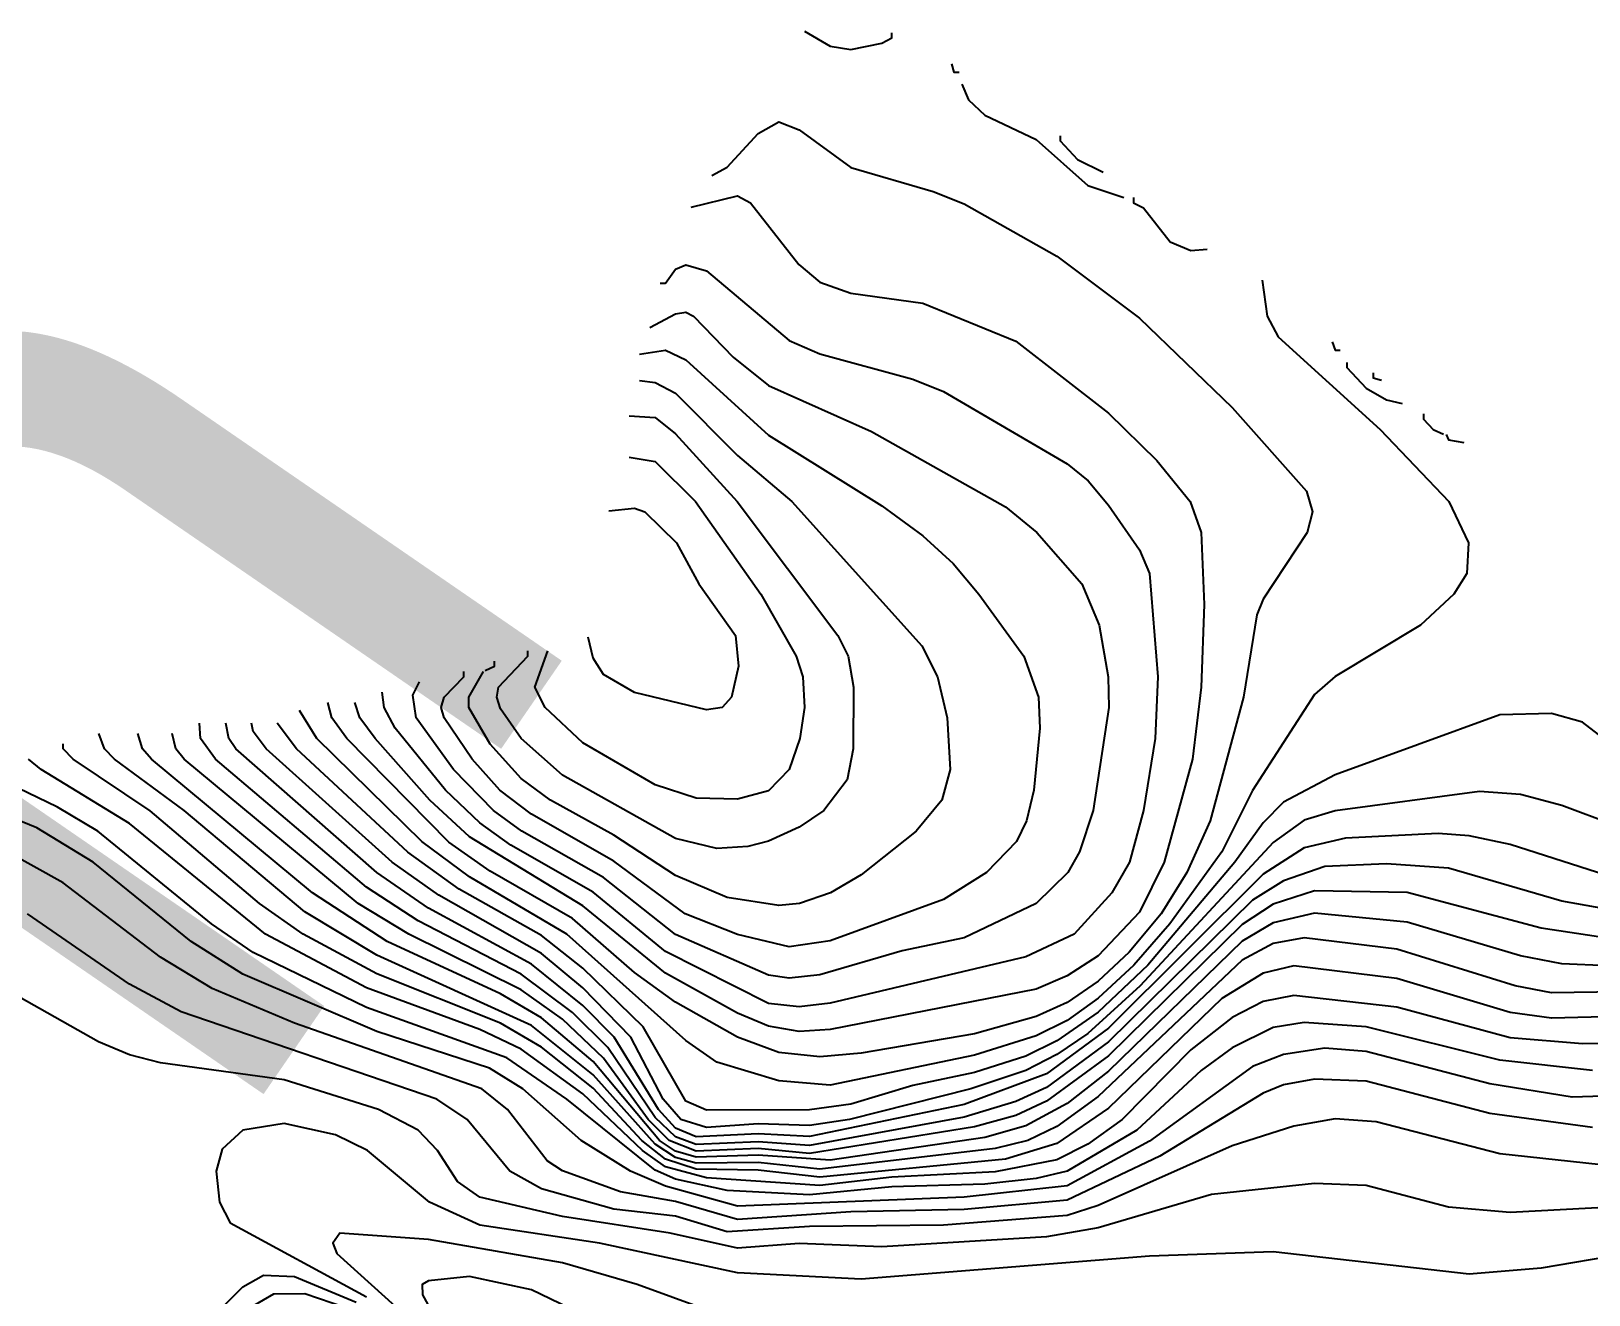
# Model space of a CAD drawing. Extents: x 474277 to 475042, y 254928 to 255625.
# Drawn here: x 474486.14 to 474497.74, y 255594.53 to 255603.93 of the extents above; entities that cross this region are included whole.
import ezdxf

# ---------------------------------------------------------------- set-up
doc = ezdxf.new("R2010")
doc.units = 0
doc.header["$MEASUREMENT"] = 0
doc.layers.add('BaseMapV2_DTM_export_MonNov09090547073261 — entities', color=1, linetype='CONTINUOUS')
doc.styles.get("Standard").update_dxf_attribs({"font": 'romans.shx'})

msp = doc.modelspace()

# ---------------------------------------------------------------- linework, layer by layer
at = {"layer": 'BaseMapV2_DTM_export_MonNov09090547073261 — entities', "color": 15, "linetype": 'Continuous', "true_color": 0xb7484b}
for points in [[(474491.899, 255603.933, 91.5), (474492.09, 255603.822, 91.5), (474492.244, 255603.796, 91.5), (474492.474, 255603.844, 91.5), (474492.548, 255603.883, 91.5), (474492.549, 255603.921, 91.5)], [(474492.994, 255603.691, 91.5), (474493.01, 255603.627, 91.5), (474493.049, 255603.627, 91.5)], [(474493.069, 255603.538, 91.5), (474493.119, 255603.423, 91.5), (474493.241, 255603.308, 91.5), (474493.624, 255603.127, 91.5), (474494.007, 255602.784, 91.5), (474494.276, 255602.696, 91.5)], [(474491.209, 255602.859, 91.75), (474491.324, 255602.921, 91.75), (474491.554, 255603.171, 91.75), (474491.707, 255603.258, 91.75), (474491.86, 255603.199, 91.75), (474492.244, 255602.919, 91.75), (474492.857, 255602.741, 91.75), (474493.087, 255602.647, 91.75), (474493.777, 255602.259, 91.75), (474494.391, 255601.797, 91.75), (474495.081, 255601.133, 91.75), (474495.635, 255600.509, 91.75), (474495.679, 255600.356, 91.75), (474495.639, 255600.202, 91.75), (474495.311, 255599.707, 91.75), (474495.264, 255599.589, 91.75), (474495.165, 255598.976, 91.75), (474494.917, 255598.055, 91.75), (474494.745, 255597.672, 91.75), (474494.554, 255597.365, 91.75), (474494.314, 255597.079, 91.75), (474494.084, 255596.864, 91.75), (474493.854, 255596.705, 91.75), (474493.624, 255596.6, 91.75), (474493.164, 255596.472, 91.75), (474492.32, 255596.326, 91.75), (474492.014, 255596.3, 91.75), (474491.707, 255596.333, 91.75), (474491.4, 255596.446, 91.75), (474490.94, 255596.707, 91.75), (474490.634, 255596.927, 91.75), (474490.173, 255597.328, 91.75), (474489.56, 255597.682, 91.75), (474489.253, 255597.898, 91.75), (474488.494, 255598.669, 91.75), (474488.382, 255598.822, 91.75), (474488.353, 255598.937, 91.75)], [(474493.802, 255603.154, 91.25), (474493.802, 255603.116, 91.25), (474493.931, 255602.978, 91.25), (474494.122, 255602.883, 91.25)], [(474491.055, 255602.624, 92), (474491.4, 255602.707, 92), (474491.497, 255602.656, 92), (474491.856, 255602.196, 92), (474492.014, 255602.066, 92), (474492.244, 255601.984, 92), (474492.78, 255601.908, 92), (474493.471, 255601.625, 92), (474494.161, 255601.089, 92), (474494.521, 255600.739, 92), (474494.768, 255600.432, 92), (474494.851, 255600.202, 92), (474494.874, 255599.666, 92), (474494.85, 255599.052, 92), (474494.787, 255598.515, 92), (474494.576, 255597.749, 92), (474494.391, 255597.377, 92), (474494.084, 255597.051, 92), (474493.854, 255596.902, 92), (474493.624, 255596.803, 92), (474492.09, 255596.502, 92), (474491.86, 255596.489, 92), (474491.63, 255596.527, 92), (474491.4, 255596.624, 92), (474490.864, 255596.922, 92), (474490.25, 255597.423, 92), (474489.407, 255597.936, 92), (474489.111, 255598.209, 92), (474488.704, 255598.669, 92), (474488.591, 255598.822, 92), (474488.553, 255598.937, 92)], [(474494.348, 255602.694, 91.5), (474494.348, 255602.656, 91.5), (474494.422, 255602.618, 91.5), (474494.621, 255602.366, 91.5), (474494.774, 255602.3, 91.5), (474494.895, 255602.311, 91.5)], [(474490.825, 255602.058, 92.25), (474490.864, 255602.058, 92.25), (474490.94, 255602.163, 92.25), (474491.017, 255602.194, 92.25), (474491.17, 255602.15, 92.25), (474491.784, 255601.63, 92.25), (474492.014, 255601.531, 92.25), (474492.704, 255601.344, 92.25), (474492.934, 255601.251, 92.25), (474493.854, 255600.714, 92.25), (474494.01, 255600.586, 92.25), (474494.161, 255600.406, 92.25), (474494.391, 255600.073, 92.25), (474494.467, 255599.896, 92.25), (474494.528, 255599.129, 92.25), (474494.509, 255598.669, 92.25), (474494.421, 255598.132, 92.25), (474494.318, 255597.749, 92.25), (474494.186, 255597.519, 92.25), (474493.905, 255597.212, 92.25), (474493.547, 255597.044, 92.25), (474492.09, 255596.7, 92.25), (474491.86, 255596.671, 92.25), (474491.63, 255596.696, 92.25), (474490.864, 255597.084, 92.25), (474490.327, 255597.524, 92.25), (474489.713, 255597.874, 92.25), (474489.483, 255598.04, 92.25), (474489.228, 255598.285, 92.25), (474488.852, 255598.745, 92.25), (474488.77, 255598.899, 92.25), (474488.756, 255599.014, 92.25)], [(474495.305, 255602.081, 91.5), (474495.343, 255601.813, 91.5), (474495.423, 255601.659, 91.5), (474496.183, 255600.969, 91.5), (474496.695, 255600.432, 91.5), (474496.839, 255600.126, 91.5), (474496.828, 255599.896, 91.5), (474496.73, 255599.742, 91.5), (474496.482, 255599.512, 91.5), (474495.848, 255599.131, 91.5), (474495.694, 255598.996, 91.5), (474495.234, 255598.281, 91.5), (474495.004, 255597.825, 91.5), (474494.617, 255597.289, 91.5), (474494.349, 255596.982, 91.5), (474494.084, 255596.736, 91.5), (474493.854, 255596.571, 91.5), (474493.624, 255596.455, 91.5), (474493.164, 255596.312, 91.5), (474492.09, 255596.089, 91.5), (474491.707, 255596.121, 91.5), (474491.247, 255596.261, 91.5), (474491.017, 255596.422, 91.5), (474490.131, 255597.212, 91.5), (474489.407, 255597.639, 91.5), (474489.051, 255597.902, 91.5), (474488.271, 255598.669, 91.5), (474488.142, 255598.876, 91.5)], [(474490.749, 255601.728, 92.5), (474490.94, 255601.83, 92.5), (474491.017, 255601.841, 92.5), (474491.073, 255601.813, 92.5), (474491.368, 255601.506, 92.5), (474491.63, 255601.296, 92.5), (474492.397, 255600.953, 92.5), (474493.394, 255600.392, 92.5), (474493.627, 255600.202, 92.5), (474493.963, 255599.819, 92.5), (474494.092, 255599.512, 92.5), (474494.159, 255599.129, 92.5), (474494.164, 255598.899, 92.5), (474494.046, 255598.132, 92.5), (474493.945, 255597.825, 92.5), (474493.859, 255597.672, 92.5), (474493.624, 255597.442, 92.5), (474493.087, 255597.186, 92.5), (474492.627, 255597.089, 92.5), (474492.014, 255596.909, 92.5), (474491.784, 255596.885, 92.5), (474491.63, 255596.908, 92.5), (474490.94, 255597.209, 92.5), (474490.403, 255597.634, 92.5), (474489.795, 255597.979, 92.5), (474489.584, 255598.132, 92.5), (474489.288, 255598.439, 92.5), (474489.01, 255598.822, 92.5), (474488.985, 255598.992, 92.5), (474489.033, 255599.091, 92.5)], [(474490.672, 255601.528, 92.75), (474490.864, 255601.56, 92.75), (474491.017, 255601.488, 92.75), (474491.63, 255600.926, 92.75), (474492.474, 255600.401, 92.75), (474492.78, 255600.178, 92.75), (474493.005, 255599.972, 92.75), (474493.197, 255599.742, 92.75), (474493.531, 255599.282, 92.75), (474493.641, 255598.976, 92.75), (474493.65, 255598.745, 92.75), (474493.605, 255598.285, 92.75), (474493.551, 255598.055, 92.75), (474493.476, 255597.902, 92.75), (474493.254, 255597.672, 92.75), (474492.934, 255597.471, 92.75), (474492.09, 255597.163, 92.75), (474491.784, 255597.119, 92.75), (474491.4, 255597.209, 92.75), (474491.01, 255597.365, 92.75), (474490.48, 255597.756, 92.75), (474489.867, 255598.105, 92.75), (474489.633, 255598.285, 92.75), (474489.425, 255598.515, 92.75), (474489.217, 255598.822, 92.75), (474489.196, 255598.899, 92.75), (474489.218, 255598.976, 92.75), (474489.364, 255599.129, 92.75), (474489.364, 255599.167, 92.75)], [(474495.825, 255601.621, 91.25), (474495.848, 255601.559, 91.25), (474495.886, 255601.559, 91.25)], [(474495.935, 255601.467, 91.25), (474495.935, 255601.429, 91.25), (474496.078, 255601.275, 91.25), (474496.231, 255601.19, 91.25), (474496.346, 255601.163, 91.25)], [(474490.672, 255601.332, 93), (474490.787, 255601.318, 93), (474490.94, 255601.239, 93), (474491.4, 255600.775, 93), (474491.804, 255600.432, 93), (474492.771, 255599.359, 93), (474492.888, 255599.129, 93), (474492.961, 255598.822, 93), (474492.984, 255598.439, 93), (474492.922, 255598.209, 93), (474492.73, 255597.979, 93), (474492.32, 255597.655, 93), (474492.093, 255597.519, 93), (474491.863, 255597.442, 93), (474491.707, 255597.426, 93), (474491.324, 255597.486, 93), (474490.94, 255597.648, 93), (474490.48, 255597.949, 93), (474490.01, 255598.209, 93), (474489.79, 255598.372, 93), (474489.56, 255598.626, 93), (474489.4, 255598.899, 93), (474489.402, 255598.976, 93), (474489.51, 255599.167, 93)], [(474496.132, 255601.391, 91), (474496.132, 255601.352, 91), (474496.193, 255601.336, 91)], [(474490.595, 255601.07, 93.25), (474490.787, 255601.057, 93.25), (474490.94, 255600.937, 93.25), (474491.397, 255600.432, 93.25), (474492.146, 255599.436, 93.25), (474492.224, 255599.282, 93.25), (474492.264, 255599.052, 93.25), (474492.261, 255598.592, 93.25), (474492.217, 255598.362, 93.25), (474492.043, 255598.132, 93.25), (474491.86, 255598.01, 93.25), (474491.63, 255597.905, 93.25), (474491.477, 255597.864, 93.25), (474491.247, 255597.85, 93.25), (474490.94, 255597.924, 93.25), (474490.097, 255598.397, 93.25), (474489.79, 255598.67, 93.25), (474489.637, 255598.89, 93.25), (474489.609, 255598.976, 93.25), (474489.621, 255599.052, 93.25), (474489.841, 255599.282, 93.25), (474489.841, 255599.321, 93.25)], [(474496.506, 255601.084, 91.25), (474496.506, 255601.046, 91.25), (474496.577, 255600.969, 91.25), (474496.653, 255600.934, 91.25)], [(474496.675, 255600.931, 91.25), (474496.691, 255600.891, 91.25), (474496.806, 255600.872, 91.25)], [(474490.595, 255600.763, 93.5), (474490.787, 255600.731, 93.5), (474491.088, 255600.432, 93.5), (474491.573, 255599.742, 93.5), (474491.836, 255599.282, 93.5), (474491.887, 255599.129, 93.5), (474491.899, 255598.899, 93.5), (474491.865, 255598.669, 93.5), (474491.786, 255598.439, 93.5), (474491.63, 255598.279, 93.5), (474491.4, 255598.218, 93.5), (474491.094, 255598.224, 93.5), (474490.787, 255598.325, 93.5), (474490.25, 255598.637, 93.5), (474489.969, 255598.899, 93.5), (474489.892, 255599.052, 93.5), (474489.989, 255599.321, 93.5)], [(474490.442, 255600.362, 93.75), (474490.634, 255600.383, 93.75), (474490.71, 255600.357, 93.75), (474490.947, 255600.126, 93.75), (474491.113, 255599.819, 93.75), (474491.386, 255599.436, 93.75), (474491.409, 255599.206, 93.75), (474491.356, 255598.976, 93.75), (474491.286, 255598.899, 93.75), (474491.17, 255598.881, 93.75), (474490.634, 255599.01, 93.75), (474490.403, 255599.146, 93.75), (474490.327, 255599.266, 93.75), (474490.288, 255599.422, 93.75)], [(474489.522, 255599.175, 93), (474489.591, 255599.206, 93), (474489.591, 255599.244, 93)], [(474498.148, 255597.35, 90.5), (474497.534, 255597.457, 90.5), (474496.691, 255597.703, 90.5), (474496.231, 255597.736, 90.5), (474495.771, 255597.717, 90.5), (474495.464, 255597.61, 90.5), (474495.234, 255597.466, 90.5), (474494.161, 255596.411, 90.5), (474493.701, 255596.072, 90.5), (474493.471, 255595.968, 90.5), (474493.087, 255595.85, 90.5), (474491.937, 255595.64, 90.5), (474491.554, 255595.668, 90.5), (474491.094, 255595.648, 90.5), (474490.94, 255595.703, 90.5), (474490.787, 255595.847, 90.5), (474490.436, 255596.369, 90.5), (474490.173, 255596.63, 90.5), (474489.79, 255596.915, 90.5), (474489.023, 255597.312, 90.5), (474488.64, 255597.562, 90.5), (474487.515, 255598.515, 90.5), (474487.404, 255598.669, 90.5), (474487.396, 255598.784, 90.5)], [(474497.994, 255597.609, 90.75), (474497.151, 255597.88, 90.75), (474496.844, 255597.944, 90.75), (474496.614, 255597.963, 90.75), (474495.924, 255597.926, 90.75), (474495.617, 255597.855, 90.75), (474495.311, 255597.659, 90.75), (474494.161, 255596.512, 90.75), (474493.701, 255596.172, 90.75), (474493.087, 255595.944, 90.75), (474491.937, 255595.706, 90.75), (474491.554, 255595.726, 90.75), (474491.094, 255595.705, 90.75), (474490.94, 255595.768, 90.75), (474490.812, 255595.908, 90.75), (474490.483, 255596.445, 90.75), (474490.25, 255596.682, 90.75), (474489.867, 255596.99, 90.75), (474489.1, 255597.407, 90.75), (474488.717, 255597.672, 90.75), (474487.668, 255598.592, 90.75), (474487.616, 255598.669, 90.75), (474487.594, 255598.784, 90.75)], [(474497.918, 255598.026, 91), (474497.534, 255598.171, 91), (474497.228, 255598.251, 91), (474496.921, 255598.275, 91), (474495.848, 255598.13, 91), (474495.617, 255598.061, 91), (474495.387, 255597.896, 91), (474494.398, 255596.829, 91), (474494.007, 255596.474, 91), (474493.777, 255596.318, 91), (474493.547, 255596.198, 91), (474493.138, 255596.062, 91), (474492.233, 255595.832, 91), (474491.937, 255595.788, 91), (474491.554, 255595.8, 91), (474491.17, 255595.773, 91), (474490.978, 255595.832, 91), (474490.848, 255595.985, 91), (474490.606, 255596.445, 91), (474490.25, 255596.814, 91), (474489.943, 255597.068, 91), (474489.177, 255597.502, 91), (474488.831, 255597.749, 91), (474487.893, 255598.592, 91), (474487.797, 255598.722, 91), (474487.784, 255598.784, 91)], [(474497.841, 255598.673, 91.25), (474497.688, 255598.791, 91.25), (474497.458, 255598.854, 91.25), (474497.074, 255598.844, 91.25), (474495.848, 255598.398, 91.25), (474495.464, 255598.194, 91.25), (474495.311, 255598.041, 91.25), (474495.102, 255597.749, 91.25), (474494.455, 255596.982, 91.25), (474494.084, 255596.633, 91.25), (474493.777, 255596.419, 91.25), (474493.547, 255596.304, 91.25), (474493.164, 255596.184, 91.25), (474492.704, 255596.086, 91.25), (474492.244, 255595.948, 91.25), (474491.937, 255595.904, 91.25), (474491.17, 255595.902, 91.25), (474491.017, 255595.969, 91.25), (474490.698, 255596.522, 91.25), (474490.25, 255596.959, 91.25), (474489.943, 255597.202, 91.25), (474489.33, 255597.547, 91.25), (474488.947, 255597.822, 91.25), (474488.119, 255598.592, 91.25), (474487.976, 255598.784, 91.25)], [(474498.301, 255596.789, 89.75), (474497.458, 255596.777, 89.75), (474497.188, 255596.829, 89.75), (474496.308, 255597.1, 89.75), (474495.617, 255597.186, 89.75), (474495.387, 255597.143, 89.75), (474495.157, 255597.02, 89.75), (474494.084, 255596.004, 89.75), (474493.777, 255595.781, 89.75), (474493.56, 255595.678, 89.75), (474493.317, 255595.618, 89.75), (474492.014, 255595.464, 89.75), (474491.554, 255595.514, 89.75), (474491.094, 255595.509, 89.75), (474490.94, 255595.55, 89.75), (474490.787, 255595.65, 89.75), (474490.327, 255596.165, 89.75), (474489.867, 255596.533, 89.75), (474488.717, 255597.057, 89.75), (474488.18, 255597.38, 89.75), (474487.283, 255598.132, 89.75), (474486.764, 255598.515, 89.75), (474486.689, 255598.592, 89.75), (474486.649, 255598.707, 89.75)], [(474498.224, 255596.962, 90), (474497.534, 255596.993, 90), (474497.228, 255597.052, 90), (474496.384, 255597.302, 90), (474495.694, 255597.37, 90), (474495.387, 255597.297, 90), (474495.157, 255597.161, 90), (474494.161, 255596.194, 90), (474493.854, 255595.953, 90), (474493.547, 255595.785, 90), (474493.241, 255595.7, 90), (474492.09, 255595.53, 90), (474491.554, 255595.567, 90), (474491.094, 255595.554, 90), (474490.94, 255595.597, 90), (474490.821, 255595.678, 90), (474490.327, 255596.266, 90), (474489.943, 255596.589, 90), (474489.637, 255596.768, 90), (474488.793, 255597.159, 90), (474488.239, 255597.519, 90), (474487.04, 255598.515, 90), (474486.974, 255598.592, 90), (474486.939, 255598.707, 90)], [(474498.071, 255597.153, 90.25), (474497.381, 255597.257, 90.25), (474496.384, 255597.523, 90.25), (474495.694, 255597.534, 90.25), (474495.387, 255597.435, 90.25), (474495.157, 255597.284, 90.25), (474494.161, 255596.306, 90.25), (474493.701, 255595.969, 90.25), (474493.471, 255595.864, 90.25), (474493.164, 255595.778, 90.25), (474491.937, 255595.579, 90.25), (474491.554, 255595.617, 90.25), (474491.094, 255595.598, 90.25), (474490.892, 255595.678, 90.25), (474490.736, 255595.832, 90.25), (474490.403, 255596.289, 90.25), (474490.097, 255596.581, 90.25), (474489.79, 255596.798, 90.25), (474488.954, 255597.212, 90.25), (474488.578, 255597.442, 90.25), (474487.284, 255598.515, 90.25), (474487.222, 255598.592, 90.25), (474487.193, 255598.707, 90.25)], [(474498.148, 255596.605, 89.5), (474497.458, 255596.587, 89.5), (474497.151, 255596.63, 89.5), (474496.308, 255596.883, 89.5), (474495.541, 255596.976, 89.5), (474495.311, 255596.922, 89.5), (474495.004, 255596.735, 89.5), (474494.161, 255595.918, 89.5), (474493.777, 255595.654, 89.5), (474493.394, 255595.538, 89.5), (474492.014, 255595.404, 89.5), (474491.554, 255595.455, 89.5), (474491.094, 255595.463, 89.5), (474490.864, 255595.539, 89.5), (474490.688, 255595.678, 89.5), (474490.327, 255596.066, 89.5), (474489.943, 255596.372, 89.5), (474489.637, 255596.55, 89.5), (474488.717, 255596.918, 89.5), (474488.169, 255597.212, 89.5), (474487.844, 255597.442, 89.5), (474487.03, 255598.13, 89.5), (474486.456, 255598.515, 89.5), (474486.382, 255598.592, 89.5), (474486.382, 255598.63, 89.5)], [(474497.764, 255596.198, 89), (474497.074, 255596.274, 89), (474496.078, 255596.522, 89), (474495.617, 255596.555, 89), (474495.387, 255596.517, 89), (474495.081, 255596.366, 89), (474494.851, 255596.198, 89), (474494.371, 255595.755, 89), (474493.853, 255595.448, 89), (474493.624, 255595.393, 89), (474493.241, 255595.352, 89), (474492.55, 255595.331, 89), (474491.937, 255595.273, 89), (474491.324, 255595.305, 89), (474490.94, 255595.389, 89), (474490.787, 255595.455, 89), (474490.131, 255595.985, 89), (474489.684, 255596.292, 89), (474488.64, 255596.668, 89), (474487.797, 255597.075, 89), (474487.486, 255597.289, 89), (474486.641, 255597.979, 89), (474486.34, 255598.158, 89), (474485.758, 255598.439, 89)], [(474497.994, 255596.401, 89.25), (474497.688, 255596.397, 89.25), (474497.151, 255596.442, 89.25), (474496.308, 255596.669, 89.25), (474495.541, 255596.756, 89.25), (474495.311, 255596.711, 89.25), (474495.081, 255596.593, 89.25), (474494.774, 255596.352, 89.25), (474494.262, 255595.832, 89.25), (474494.007, 255595.65, 89.25), (474493.777, 255595.534, 89.25), (474493.317, 255595.443, 89.25), (474492.55, 255595.403, 89.25), (474492.014, 255595.342, 89.25), (474491.17, 255595.4, 89.25), (474490.864, 255595.481, 89.25), (474490.693, 255595.602, 89.25), (474490.25, 255596.025, 89.25), (474489.79, 255596.357, 89.25), (474489.483, 255596.502, 89.25), (474488.64, 255596.812, 89.25), (474487.888, 255597.212, 89.25), (474486.876, 255598.036, 89.25), (474486.219, 255598.439, 89.25), (474486.125, 255598.515, 89.25)], [(474498.301, 255596.022, 88.75), (474497.611, 255596, 88.75), (474496.998, 255596.099, 88.75), (474496.078, 255596.34, 88.75), (474495.771, 255596.363, 88.75), (474495.464, 255596.317, 88.75), (474495.234, 255596.228, 88.75), (474494.467, 255595.671, 88.75), (474493.854, 255595.339, 88.75), (474493.087, 255595.254, 88.75), (474491.4, 255595.189, 88.75), (474490.864, 255595.337, 88.75), (474490.605, 255595.448, 88.75), (474490.236, 255595.678, 88.75), (474489.803, 255596.062, 88.75), (474489.555, 255596.215, 88.75), (474488.717, 255596.488, 88.75), (474487.72, 255596.916, 88.75), (474487.336, 255597.157, 88.75), (474486.605, 255597.749, 88.75), (474486.186, 255598.003, 88.75), (474485.65, 255598.222, 88.75)], [(474497.764, 255595.774, 88.5), (474496.998, 255595.878, 88.5), (474496.078, 255596.119, 88.5), (474495.694, 255596.133, 88.5), (474495.464, 255596.091, 88.5), (474495.311, 255596.028, 88.5), (474494.544, 255595.561, 88.5), (474493.854, 255595.233, 88.5), (474493.087, 255595.163, 88.5), (474492.244, 255595.147, 88.5), (474491.4, 255595.089, 88.5), (474490.94, 255595.224, 88.5), (474490.53, 255595.295, 88.5), (474490.097, 255595.452, 88.5), (474489.985, 255595.525, 88.5), (474489.688, 255595.908, 88.5), (474489.498, 255596.062, 88.5), (474488.103, 255596.551, 88.5), (474487.49, 255596.808, 88.5), (474487.106, 255597.041, 88.5), (474486.382, 255597.595, 88.5), (474485.969, 255597.825, 88.5)], [(474497.918, 255595.485, 88.25), (474497.074, 255595.578, 88.25), (474496.154, 255595.816, 88.25), (474495.848, 255595.839, 88.25), (474495.541, 255595.783, 88.25), (474495.081, 255595.637, 88.25), (474494.084, 255595.192, 88.25), (474493.854, 255595.119, 88.25), (474492.934, 255595.047, 88.25), (474491.937, 255595.037, 88.25), (474491.324, 255594.996, 88.25), (474490.94, 255595.113, 88.25), (474490.48, 255595.166, 88.25), (474489.943, 255595.316, 88.25), (474489.707, 255595.448, 88.25), (474489.389, 255595.832, 88.25), (474489.164, 255595.985, 88.25), (474487.26, 255596.634, 88.25), (474486.876, 255596.84, 88.25), (474486.116, 255597.365, 88.25)], [(474498.685, 255595.223, 88), (474497.151, 255595.142, 88), (474496.691, 255595.182, 88), (474496.078, 255595.341, 88), (474495.694, 255595.357, 88), (474494.927, 255595.274, 88), (474494.084, 255595.027, 88), (474493.701, 255594.96, 88), (474492.474, 255594.885, 88), (474491.86, 255594.91, 88), (474491.4, 255594.875, 88), (474490.9, 255594.988, 88), (474490.097, 255595.112, 88), (474489.483, 255595.254, 88), (474489.318, 255595.372, 88), (474489.169, 255595.602, 88), (474489.025, 255595.755, 88), (474488.73, 255595.908, 88), (474488.027, 255596.129, 88), (474487.106, 255596.256, 88), (474486.876, 255596.314, 88), (474486.646, 255596.412, 88), (474485.726, 255596.929, 88)], [(474497.994, 255594.831, 87.75), (474497.381, 255594.727, 87.75), (474496.844, 255594.682, 87.75), (474495.387, 255594.849, 87.75), (474494.467, 255594.816, 87.75), (474492.32, 255594.645, 87.75), (474491.4, 255594.691, 87.75), (474490.373, 255594.912, 87.75), (474489.483, 255595.047, 87.75), (474489.109, 255595.218, 87.75), (474488.648, 255595.602, 87.75), (474488.41, 255595.72, 87.75), (474488.027, 255595.804, 87.75), (474487.72, 255595.753, 87.75), (474487.566, 255595.613, 87.75), (474487.52, 255595.448, 87.75), (474487.546, 255595.218, 87.75), (474487.625, 255595.065, 87.75), (474488.64, 255594.513, 87.75)], [(474491.477, 255594.305, 87.5), (474490.654, 255594.605, 87.5), (474490.097, 255594.767, 87.5), (474489.1, 255594.941, 87.5), (474488.442, 255594.988, 87.5), (474488.389, 255594.912, 87.5), (474488.418, 255594.835, 87.5), (474488.929, 255594.375, 87.5)], [(474487.355, 255594.222, 88), (474487.72, 255594.587, 88), (474487.873, 255594.675, 88), (474488.103, 255594.666, 88), (474488.563, 255594.474, 88)], [(474491.477, 255593.788, 87.25), (474489.867, 255594.566, 87.25), (474489.407, 255594.666, 87.25), (474489.1, 255594.633, 87.25), (474489.055, 255594.605, 87.25), (474489.057, 255594.528, 87.25), (474489.352, 255593.992, 87.25)], [(474487.72, 255594.401, 88.25), (474487.95, 255594.537, 88.25), (474488.18, 255594.539, 88.25), (474488.487, 255594.435, 88.25)]]:
    msp.add_polyline3d(points, dxfattribs=at)

# ---------------------------------------------------------------- texts
at = {"layer": 'BaseMapV2_DTM_export_MonNov09090547073261 — entities', "color": 250, "true_color": 0x323232, "insert": (474478.466, 255582.176), "char_height": 0.2, "width": 17.61571, "attachment_point": 7, "rotation": 55.4701}
msp.add_mtext('\\fOpen Sans|i0|b0;\\H7.02279;88\\~m', dxfattribs=at)

doc.saveas('drawing.dxf')
